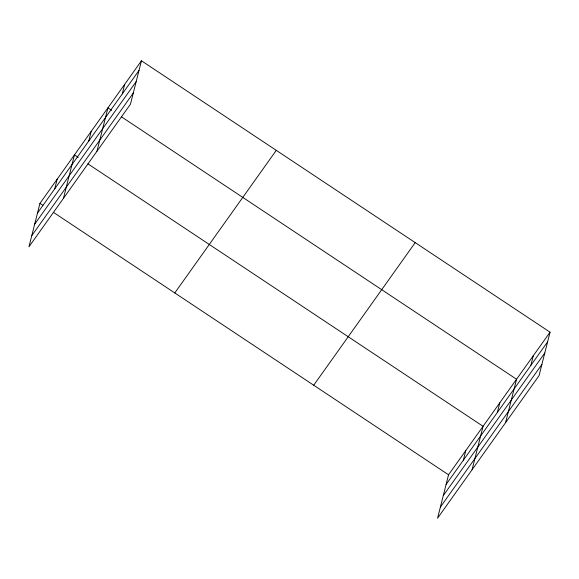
<?xml version="1.0" encoding="UTF-8"?>
<svg xmlns="http://www.w3.org/2000/svg" width="579" height="579" viewBox="0 0 579 579"><rect width="100%" height="100%" fill="white"/><g stroke="black" fill="none" stroke-linecap="round" stroke-linejoin="round"><path stroke-width="0.87" d="M141.442 60.788L39.937 203.388L28.95 246.813L130.449 104.213L141.442 60.788L550.05 332.187L539.063 375.612L437.558 518.212L448.551 474.787L550.05 332.187M54.752 188.812L57.191 179.143M63.458 198.329L74.452 154.904L78.194 157.394M88.753 141.037L91.2 131.375M96.954 151.271L107.947 107.846L111.689 110.328M122.249 93.979L124.695 84.317M463.359 460.211L465.805 450.549M472.073 469.728L483.06 426.303L87.936 163.857M497.361 412.436L499.807 402.774M505.568 422.67L516.555 379.245L121.431 116.799M530.856 365.378L533.302 355.716M37.49 213.05L138.996 70.45M34.675 224.196L136.174 81.588M31.773 235.675L133.271 93.067M174.778 292.952L276.284 150.345M313.709 385.223L415.208 242.623M446.105 484.457L547.604 341.849M443.282 495.595L544.788 352.995M440.38 507.074L541.879 364.473M39.937 203.388L42.933 205.379M53.42 212.341L448.551 474.787"/></g></svg>
